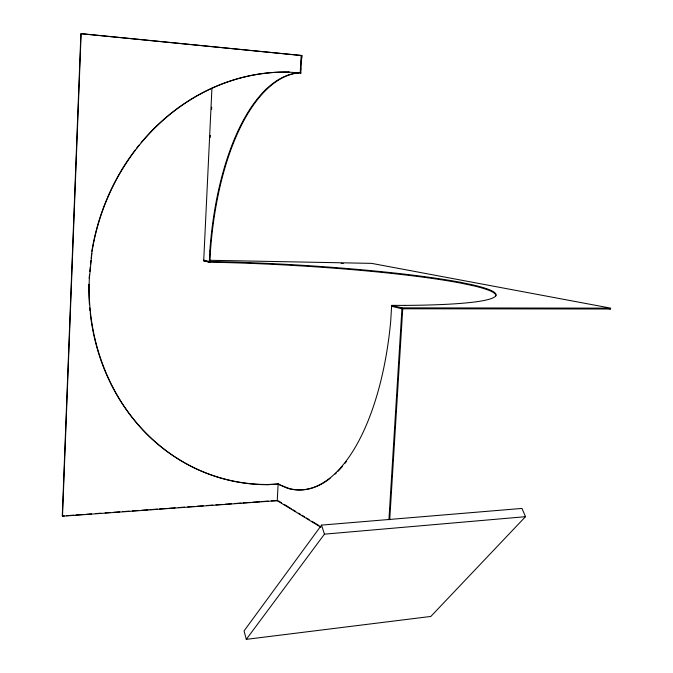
<?xml version="1.0" encoding="UTF-8"?>
<svg xmlns="http://www.w3.org/2000/svg" width="673" height="673" viewBox="0 0 673 673"><rect width="100%" height="100%" fill="white"/><g stroke="black" fill="none" stroke-linecap="round" stroke-linejoin="round"><path stroke-width="1.01" d="M472.926 285.663L460.568 283.064A209.168 19.021 3.2 0 0 219.768 262.403L209.303 262.201L203.7 260.846L211.936 88.239M210.228 137.452L210.321 135.357M211.574 109.211L211.675 107.116M209.303 262.201L209.85 250.928M210.489 250.945L209.942 262.218L204.331 260.855M288.212 488.186L278.126 484.165L277.242 500.653L320.928 527.279M301.159 55.43L300.217 72.92L300.932 72.987M300.848 67.981L300.57 73.164L301.874 55.497L81.139 33.65L62.505 516.216L277.949 500.603L271.345 500.855M301.184 61.765L301.874 55.497M404.692 305.399L391.661 305.374L390.693 321.324A207.654 91.721 -89.4 0 1 287.497 488.287L278.126 484.165M388.927 519.724L401.991 307.855L391.661 305.374M389.726 519.657L402.74 308.781M89.147 278.193L89.509 274.618M89.82 271.581L90.333 266.508M90.535 264.481L90.948 260.426M91.149 258.398L91.663 253.326M321.543 525.108L244.047 630.929L246.293 639.35L430.829 616.443L525.495 516.687L521.97 508.418L321.543 525.108L324.445 534.16L246.293 639.35M324.445 534.16L525.495 516.687M64.364 515.838L62.278 515.989L80.886 33.709L301.521 55.539M66.459 515.686L73.778 515.156M75.864 515.005L83.183 514.475M86.321 514.248L91.545 513.869M95.726 513.566L100.95 513.188M105.131 512.885L110.364 512.506M113.493 512.279L119.769 511.825M122.907 511.598L129.174 511.144M132.312 510.916L138.588 510.462M141.725 510.235L147.993 509.781M150.087 509.629L157.398 509.099M159.493 508.948L166.811 508.418M168.898 508.266L175.173 507.812M178.311 507.585L184.579 507.131M187.717 506.904L193.992 506.449M197.122 506.222L203.397 505.768M206.535 505.541L212.803 505.087M215.94 504.868L222.216 504.414M225.346 504.186L231.621 503.732M234.759 503.505L241.027 503.051M243.121 502.899L250.44 502.369M252.526 502.218L259.845 501.688M261.94 501.536L268.207 501.082M266.895 484.552L278.841 483.98L267.223 484.753M392.401 306.291L391.61 306.282L401.932 308.781L610.663 309.008L608.602 308.621M401.991 307.855L610.722 308.15L371.614 263.37L210.026 260.291M203.7 260.846L205.795 260.888M341.144 263.437L343.247 263.48M288.717 72.078L300.924 73.13M460.618 282.332L472.976 284.915A209.16 18.878 3.2 0 1 404.666 305.399M203.734 260.165L209.337 261.519L219.785 261.713A209.177 18.886 3.2 0 1 460.669 282.332M278.841 501.141L281.516 502.773M284.191 504.405L291.333 508.746M293.117 509.831L295.792 511.463M298.476 513.095L300.259 514.18M302.042 515.266L304.718 516.898M306.501 517.983L309.176 519.615M311.86 521.239L318.994 525.588M346.368 461.56A207.595 91.806 -89.4 0 1 345.081 463.217M342.464 466.389A207.595 91.806 -89.4 0 1 337.804 471.462M336.458 472.791A207.595 91.806 -89.4 0 1 335.112 474.078M330.14 478.326A207.595 91.806 -89.4 0 1 288.212 488.236M209.825 250.92A207.444 91.511 -89.3 0 1 298.366 72.785M210.464 250.936A207.385 91.587 -89.3 0 1 299.081 72.852M289.07 72.087A207.528 186.152 -76.9 0 0 92.075 251.366L89.307 279.177A207.503 186.143 -77 0 0 267.231 484.695M91.822 251.298A207.41 186.076 -76.9 0 1 107.041 198.619M107.444 197.669A207.41 186.076 -76.9 0 1 135.18 150.062M136.459 148.405A207.41 186.076 -76.9 0 1 139.067 145.124M141.061 142.701A207.41 186.076 -76.9 0 1 288.717 72.12M266.903 484.501A207.385 186.059 -77 0 1 139.9 426.8M139.235 426.043A207.385 186.059 -77 0 1 93.808 334.952M93.589 333.934A207.385 186.059 -77 0 1 90.207 312.903M89.989 310.876A207.385 186.059 -77 0 1 89.694 307.83M89.45 304.776A207.385 186.059 -77 0 1 88.853 284.233M472.959 285.663A209.152 19.012 3.2 0 1 495.841 295.918"/></g></svg>
